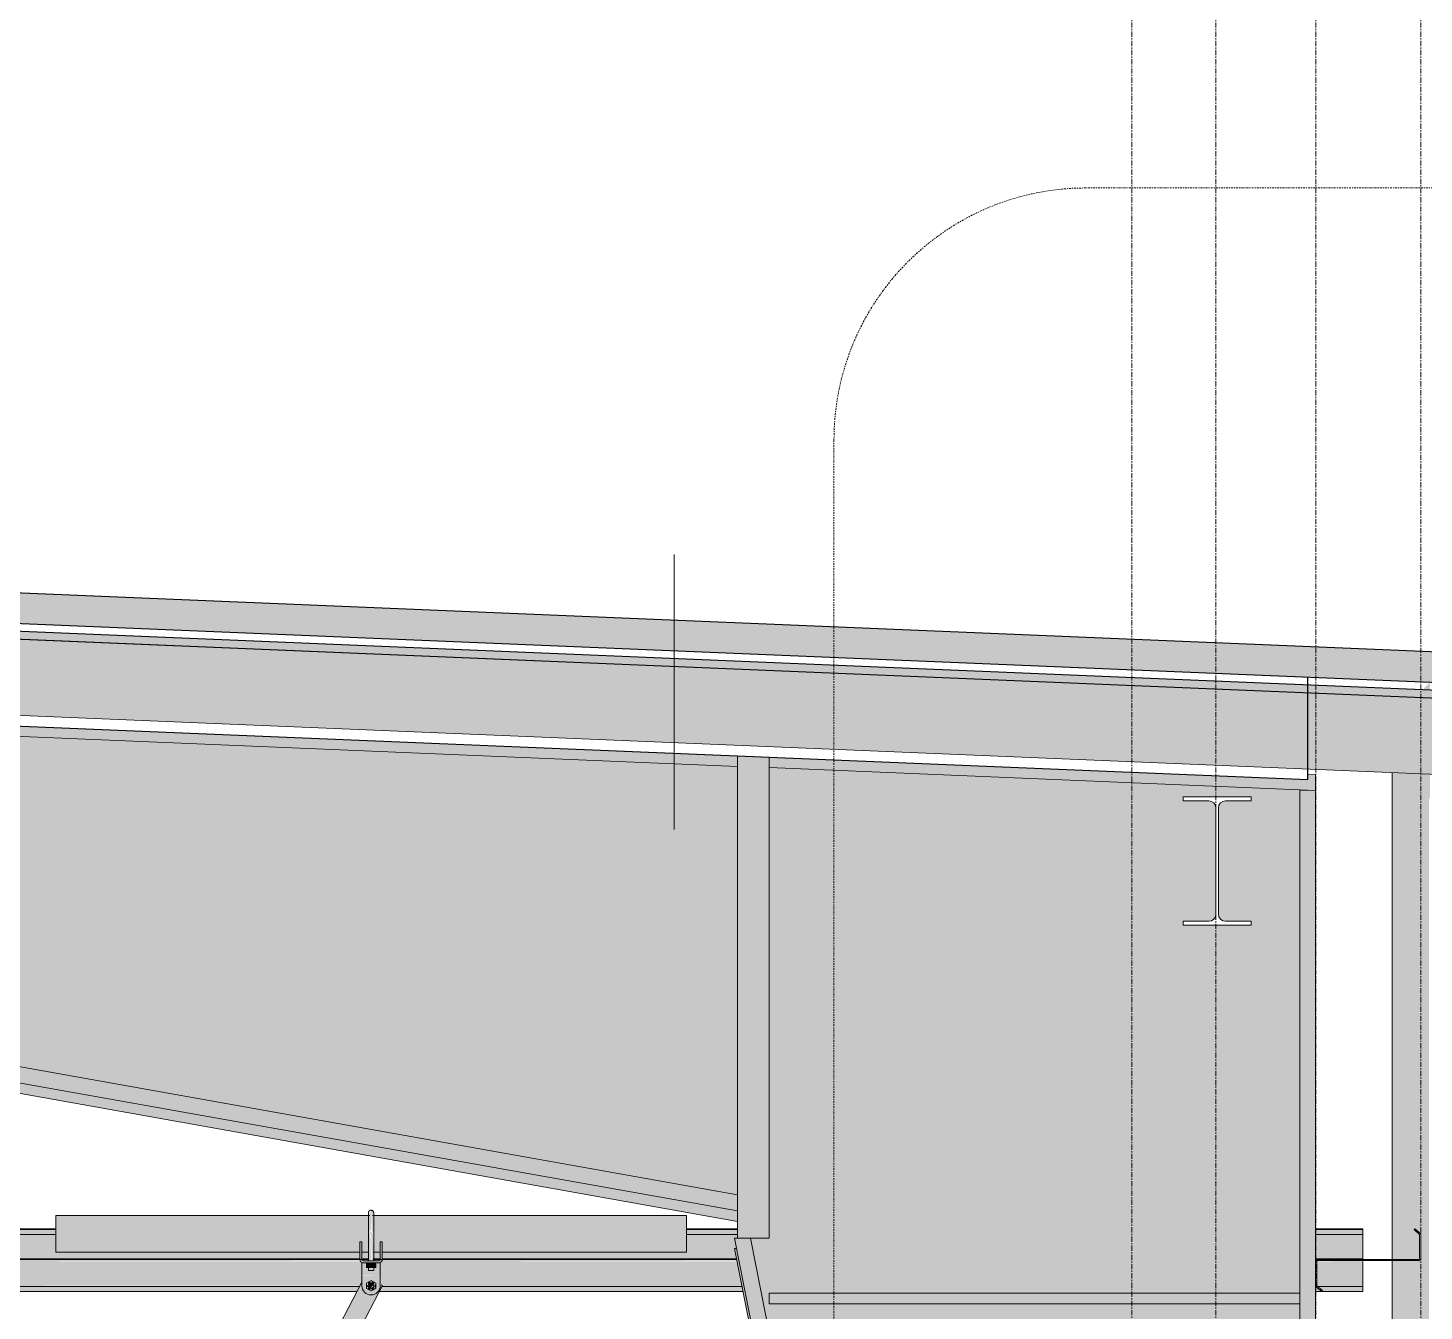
# Model space of a CAD drawing. Header units: inches. Extents: x -54880 to -186, y -132 to 853.
# Drawn here: x -15833.7 to -15700.9, y 284.9 to 407 of the extents above; entities that cross this region are included whole.
import ezdxf

# ---------------------------------------------------------------- set-up
doc = ezdxf.new("R2010")
doc.units = ezdxf.units.IN
doc.header["$MEASUREMENT"] = 0
doc.linetypes.add('Dash Dot 3_16_', pattern=[0.3125, 0.1875, -0.0625, 0, -0.0625])
doc.linetypes.add('Grid Line 1_2_', pattern=[0.875, 0.5, -0.125, 0.125, -0.125])
for name, color, linetype, lineweight in [('A-ANNO-SYMB', 150, 'Continuous', 9), ('A-CLNG', 13, 'Continuous', 9), ('A-GLAZ-CWMG', 51, 'Continuous', 9), ('A-ROOF', 132, 'Continuous', 9), ('EOP-PR', 4, 'Continuous', 9), ('Q-SPCQ', 91, 'Continuous', 9), ('S-BEAM', 12, 'Continuous', 9), ('S-GRID', 1, 'Continuous', 9)]:
    doc.layers.add(name, color=color, linetype=linetype, lineweight=lineweight)

# ---------------------------------------------------------------- blocks, each defined once
blk = doc.blocks.new('Girt_Z - 10_D-1029088-Section 1')
at = {"layer": 'S-BEAM', "lineweight": 15}
for p, q in [((22368.98, 292.73), (22368.91, 292.65)), ((22368.91, 292.65), (22369.44, 292.2)), ((22369.55, 292.25), (22368.98, 292.73)), ((22369.55, 289.88), (22369.55, 292.25)), ((22369.44, 292.2), (22369.44, 289.88)), ((22359.55, 289.62), (22359.55, 287.25)), ((22359.66, 287.3), (22359.66, 289.62)), ((22369.37, 289.8), (22359.74, 289.8)), ((22359.74, 289.7), (22369.37, 289.7)), ((22359.55, 287.25), (22360.13, 286.77)), ((22360.2, 286.85), (22359.66, 287.3)), ((22360.13, 286.77), (22360.2, 286.85))]:
    blk.add_line(p, q, dxfattribs=at)
for centre, radius, start, end in [((22359.74, 289.62), 0.188, 90, 180), ((22359.74, 289.62), 0.0782, 90, 177.8773), ((22369.37, 289.88), 0.188, 270, 0), ((22369.37, 289.88), 0.0782, 270, 356.9576)]:
    blk.add_arc(centre, radius, start, end, dxfattribs=at)
blk = doc.blocks.new('Basketball_Backstop-Performance_Sports_Systems-3103-Ceiling_Hung - 27_-0_ to 27_-11 7_8_-652462-Section 1')
at = {"layer": 'Q-SPCQ'}
h = blk.add_hatch(color=256, dxfattribs=at)
h.paths.add_polyline_path([(22269.5, 292.25), (22269.8, 292.32), (22269.67, 292.48), (22269.55, 292.32)], flags=0)
h.paths.add_polyline_path([(22269.46, 292.25), (22269.5, 292.25), (22269.5, 292.34)], flags=0)
h.paths.add_polyline_path([(22239.68, 292.25), (22269.46, 292.25), (22269.44, 294), (22239.68, 293.94), (22239.68, 292.7)], flags=0)
h.paths.add_polyline_path([(22269.92, 292.25), (22299.68, 292.25), (22299.68, 294), (22269.86, 293.94), (22269.89, 292.25), (22269.9, 292.25)], flags=0)
for points in [[(22269.46, 292.25), (22269.68, 292.73), (22269.68, 294.44), (22269.45, 294), (22269.49, 293.98), (22269.48, 293.29), (22269.45, 292.84)], [(22269.89, 292.25), (22269.86, 294.32), (22269.84, 294.43), (22269.68, 294.44), (22269.74, 292.59), (22269.85, 292.34)], [(22269.68, 288.31), (22270.55, 288.31), (22270.55, 289.25), (22270.12, 289.25), (22270.12, 289.06), (22269.92, 289.06), (22269.85, 288.75), (22269.44, 288.75), (22269.44, 289.06), (22269.24, 289.06), (22269.24, 289.25), (22268.8, 289.25), (22268.8, 288.31), (22269.61, 288.31)], [(22270.55, 288.18), (22270.55, 288.31), (22268.8, 288.25), (22268.8, 288.18), (22269.05, 288.18)], [(22269.24, 289.06), (22269.68, 289.06), (22269.68, 289.5), (22269.24, 289.5)], [(22269.68, 289.06), (22270.12, 289.06), (22270.12, 289.5), (22269.68, 289.5)], [(22269.61, 287.07), (22269.92, 287.38), (22269.74, 287.55), (22269.61, 287.55), (22269.44, 287.25)]]:
    blk.add_hatch(color=256, dxfattribs=at).paths.add_polyline_path(points, flags=0)
h = blk.add_hatch(color=256, dxfattribs=at)
h.paths.add_polyline_path([(22239.68, 290.5), (22268.62, 290.56), (22268.62, 291), (22268.8, 291), (22268.8, 290.5), (22269.44, 290.56), (22269.44, 292.25), (22239.68, 292.25), (22239.68, 290.56)], flags=0)
h.paths.add_polyline_path([(22269.92, 290.5), (22270.55, 290.56), (22270.55, 291), (22270.74, 291), (22270.74, 290.5), (22299.68, 290.56), (22299.68, 292.25), (22269.92, 292.25), (22269.92, 290.53)], flags=0)
h = blk.add_hatch(color=256, dxfattribs=at)
h.paths.add_polyline_path([(22269.68, 288.75), (22269.61, 289.06), (22269.44, 289.06), (22269.5, 288.75), (22269.61, 288.75)], flags=0)
h.paths.add_polyline_path([(22269.46, 289.69), (22269.68, 289.69), (22269.61, 292.25), (22269.44, 292.25), (22269.44, 289.69)], flags=0)
h = blk.add_hatch(color=256, dxfattribs=at)
h.paths.add_polyline_path([(22269.92, 288.75), (22269.85, 289.06), (22269.68, 289.06), (22269.74, 288.75), (22269.89, 288.75)], flags=0)
h.paths.add_polyline_path([(22269.92, 289.69), (22269.85, 292.25), (22269.68, 292.25), (22269.74, 289.69), (22269.9, 289.69)], flags=0)
h = blk.add_hatch(color=256, dxfattribs=at)
h.paths.add_polyline_path([(22268.93, 289.5), (22270.43, 289.5), (22270.43, 289.69), (22268.93, 289.69)], flags=0)
h.paths.add_polyline_path([(22268.62, 289.81), (22268.8, 289.81), (22268.8, 291), (22268.62, 291)], flags=0)
h.paths.add_polyline_path([(22270.55, 289.81), (22270.74, 289.81), (22270.74, 291), (22270.55, 291)], flags=0)
h = blk.add_hatch(color=256, dxfattribs=at)
h.paths.add_polyline_path([(22270.55, 289.25), (22270.55, 289.49), (22270.12, 289.4), (22270.12, 289.25)], flags=0)
h.paths.add_polyline_path([(22269.05, 289.25), (22269.24, 289.33), (22269.24, 289.49), (22268.8, 289.4), (22268.8, 289.25)], flags=0)
h = blk.add_hatch(color=256, dxfattribs=at)
h.paths.add_polyline_path([(22191.6, 135.4), (22270.72, 287.35), (22270.55, 287.39), (22270.5, 287.03), (22270.25, 286.66), (22269.88, 286.46), (22269.43, 286.47), (22269.05, 286.7), (22268.83, 287.12), (22268.76, 287.58), (22190.55, 137.37), (22191.34, 137.35), (22191.73, 137.12), (22191.96, 136.69), (22191.96, 136.27), (22191.69, 135.85), (22191.36, 135.53), (22191.58, 135.41)], flags=0)
h.paths.add_polyline_path([(22191.36, 135.53), (22191.34, 135.65), (22191.19, 135.62), (22191.34, 135.54)], flags=0)
h.paths.add_polyline_path([(22191.15, 136.22), (22191.34, 136.33), (22191.24, 136.75), (22191.04, 136.77), (22190.86, 136.61), (22190.86, 136.39), (22191.14, 136.23)], flags=0)
h.paths.add_polyline_path([(22191.18, 136.26), (22190.87, 136.5), (22190.92, 136.61), (22191.12, 136.74), (22191.31, 136.39), (22191.19, 136.27)], flags=0)
h.paths.add_polyline_path([(22269.68, 287.03), (22269.88, 287.11), (22269.95, 287.35), (22269.85, 287.53), (22269.43, 287.44), (22269.41, 287.24), (22269.57, 287.06), (22269.61, 287.04)], flags=0)
h.paths.add_polyline_path([(22269.61, 287.07), (22269.48, 287.32), (22269.68, 287.55), (22269.82, 287.48), (22269.92, 287.31), (22269.65, 287.1)], flags=0)
h = blk.add_hatch(color=256, dxfattribs=at)
h.paths.add_polyline_path([(22269.68, 286.44), (22270.12, 286.55), (22270.44, 286.88), (22270.55, 287.31), (22270.55, 288.18), (22268.8, 288.18), (22268.83, 287.09), (22269.06, 286.69), (22269.45, 286.47)], flags=0)
h.paths.add_polyline_path([(22269.68, 286.81), (22269.75, 287.04), (22269.62, 286.95)], flags=0)
h.paths.add_polyline_path([(22269.24, 287.57), (22269.43, 287.44), (22269.43, 287.54), (22269.35, 287.55)], flags=0)
h.paths.add_polyline_path([(22269.68, 287.82), (22269.61, 287.58), (22269.75, 287.64)], flags=0)
h.paths.add_polyline_path([(22270.12, 287.57), (22269.92, 287.46), (22270.02, 287.44), (22270.09, 287.53)], flags=0)
h.paths.add_polyline_path([(22270.12, 287.06), (22269.93, 287.19), (22269.93, 287.08), (22270, 287.07)], flags=0)
h.paths.add_polyline_path([(22269.68, 286.81), (22269.24, 287.12), (22269.31, 287.6), (22269.68, 287.82), (22270.12, 287.57), (22270.04, 287.02), (22269.73, 286.84)], flags=0)
h.paths.add_polyline_path([(22269.24, 287.06), (22269.44, 287.17), (22269.33, 287.18), (22269.27, 287.1)], flags=0)
h = blk.add_hatch(color=256, dxfattribs=at)
h.paths.add_polyline_path([(22270.12, 287.06), (22270.12, 287.57), (22269.98, 287.25), (22270.11, 287.07)], flags=0)
h.paths.add_polyline_path([(22269.68, 286.81), (22270.12, 287.06), (22269.79, 287.07)], flags=0)
h.paths.add_polyline_path([(22269.24, 287.06), (22269.43, 287.31), (22269.24, 287.44)], flags=0)
h.paths.add_polyline_path([(22269.68, 286.81), (22269.55, 287.1), (22269.24, 287.06), (22269.44, 286.95)], flags=0)
h.paths.add_polyline_path([(22269.8, 287.53), (22270.12, 287.57), (22269.72, 287.73), (22269.79, 287.55)], flags=0)
h.paths.add_polyline_path([(22269.55, 287.53), (22269.68, 287.82), (22269.34, 287.55), (22269.44, 287.54)], flags=0)
for p, q in [((22269.55, 294), (22239.68, 294)), ((22239.68, 292.25), (22239.68, 294)), ((22299.68, 294), (22269.81, 294)), ((22299.68, 294), (22299.68, 292.25)), ((22239.68, 290.5), (22239.68, 292.25)), ((22269.43, 292.25), (22269.43, 289.69)), ((22269.93, 289.69), (22269.93, 292.25)), ((22299.68, 292.25), (22299.68, 290.5)), ((22268.8, 291.5), (22268.62, 291.5)), ((22268.62, 291), (22268.62, 291.5)), ((22268.62, 291.5), (22268.62, 291.37)), ((22268.62, 291.5), (22268.8, 291.5)), ((22268.62, 291.36), (22268.62, 291)), ((22268.62, 289.81), (22268.62, 291)), ((22268.8, 291.37), (22268.8, 291.5)), ((22268.8, 291.5), (22268.8, 291)), ((22268.8, 291), (22268.8, 291.36)), ((22268.8, 291), (22268.8, 289.81)), ((22270.74, 291.5), (22270.55, 291.5)), ((22270.55, 291), (22270.55, 291.5)), ((22270.55, 291.5), (22270.55, 291.37)), ((22270.55, 291.5), (22270.74, 291.5)), ((22270.55, 291.36), (22270.55, 291)), ((22270.55, 291), (22270.55, 289.81)), ((22270.74, 291.37), (22270.74, 291.5)), ((22270.74, 291.5), (22270.74, 291)), ((22270.74, 291), (22270.74, 291.36)), ((22270.74, 289.81), (22270.74, 291)), ((22239.68, 290.5), (22268.62, 290.5)), ((22268.8, 290.5), (22269.46, 290.5)), ((22270.43, 289.69), (22268.93, 289.69)), ((22269.43, 290.5), (22269.43, 289.69)), ((22269.89, 290.5), (22270.55, 290.5)), ((22269.93, 289.69), (22269.93, 290.5)), ((22270.74, 290.5), (22299.68, 290.5)), ((22268.93, 289.5), (22268.8, 289.5)), ((22268.8, 289.25), (22268.8, 289.5)), ((22268.8, 289.5), (22268.8, 289.49)), ((22268.8, 288.31), (22268.8, 289.25)), ((22268.8, 288.18), (22268.8, 288.31)), ((22268.93, 289.5), (22270.43, 289.5)), ((22269.24, 289.06), (22269.24, 289.5)), ((22269.68, 289.06), (22269.24, 289.06)), ((22269.43, 289.5), (22269.43, 288.75)), ((22269.68, 288.75), (22269.44, 288.75)), ((22269.68, 289.5), (22269.68, 289.06)), ((22270.12, 289.06), (22269.68, 289.06)), ((22269.92, 288.75), (22269.68, 288.75)), ((22269.93, 288.75), (22269.93, 289.5)), ((22270.12, 289.06), (22270.12, 289.5)), ((22270.55, 289.5), (22270.43, 289.5)), ((22270.55, 289.49), (22270.55, 289.5)), ((22270.55, 289.5), (22270.55, 289.25)), ((22270.55, 289.25), (22270.55, 288.31)), ((22270.55, 288.31), (22270.55, 288.18)), ((22268.8, 287.66), (22190.53, 137.4)), ((22191.6, 135.4), (22270.75, 287.33)), ((22268.8, 287.31), (22268.8, 288.18)), ((22269.68, 287.82), (22269.24, 287.57)), ((22269.24, 287.57), (22269.24, 287.06)), ((22269.24, 287.06), (22269.68, 286.81)), ((22270.12, 287.57), (22269.68, 287.82)), ((22269.68, 286.81), (22270.12, 287.06)), ((22270.12, 287.06), (22270.12, 287.57)), ((22270.55, 288.18), (22270.55, 287.31)), ((22270.63, 287.39), (22270.75, 287.33))]:
    blk.add_line(p, q, dxfattribs=at)
at = {"layer": 'Q-SPCQ', "flags": 128}
for points in [[(22269.43, 294.25), (22269.43, 294.26), (22269.43, 294.27), (22269.43, 294.28), (22269.43, 294.29), (22269.43, 294.3), (22269.43, 294.31), (22269.44, 294.32), (22269.44, 294.33), (22269.44, 294.34), (22269.45, 294.35), (22269.45, 294.36), (22269.46, 294.37), (22269.46, 294.37), (22269.47, 294.38), (22269.47, 294.39), (22269.48, 294.4), (22269.48, 294.41), (22269.49, 294.41), (22269.5, 294.42), (22269.5, 294.43), (22269.51, 294.44), (22269.52, 294.44), (22269.53, 294.45), (22269.53, 294.45), (22269.54, 294.46), (22269.55, 294.47), (22269.56, 294.47), (22269.57, 294.48), (22269.58, 294.48), (22269.59, 294.48), (22269.6, 294.49), (22269.61, 294.49), (22269.62, 294.49), (22269.63, 294.49), (22269.64, 294.5), (22269.65, 294.5), (22269.66, 294.5), (22269.67, 294.5), (22269.68, 294.5), (22269.68, 294.5)], [(22269.43, 293.97), (22269.43, 294.01), (22269.43, 294.05), (22269.43, 294.08), (22269.43, 294.11), (22269.43, 294.14), (22269.43, 294.17), (22269.43, 294.19), (22269.43, 294.21), (22269.43, 294.22), (22269.43, 294.23), (22269.43, 294.24), (22269.43, 294.25), (22269.43, 294.25)], [(22269.43, 294.25), (22269.43, 294.25), (22269.43, 294.24), (22269.43, 294.24), (22269.43, 294.22), (22269.43, 294.21), (22269.43, 294.19), (22269.43, 294.17), (22269.43, 294.15), (22269.43, 294.12), (22269.43, 294.09), (22269.43, 294.06), (22269.43, 294.02), (22269.43, 293.99), (22269.43, 293.94), (22269.43, 293.9), (22269.43, 293.85), (22269.43, 293.81), (22269.43, 293.75), (22269.43, 293.7), (22269.43, 293.64), (22269.43, 293.58), (22269.43, 293.52), (22269.43, 293.46), (22269.43, 293.4), (22269.43, 293.33), (22269.43, 293.26), (22269.43, 293.19), (22269.43, 293.12), (22269.43, 293.05), (22269.43, 292.97), (22269.43, 292.9), (22269.43, 292.82), (22269.43, 292.75), (22269.43, 292.67), (22269.43, 292.59), (22269.43, 292.51), (22269.43, 292.43), (22269.43, 292.35), (22269.43, 292.27), (22269.43, 292.25)], [(22269.68, 294.5), (22269.69, 294.5), (22269.7, 294.5), (22269.71, 294.5), (22269.72, 294.5), (22269.73, 294.5), (22269.74, 294.49), (22269.75, 294.49), (22269.76, 294.49), (22269.77, 294.48), (22269.78, 294.48), (22269.78, 294.48), (22269.79, 294.47), (22269.8, 294.47), (22269.81, 294.46), (22269.82, 294.46), (22269.83, 294.45), (22269.84, 294.44), (22269.84, 294.44), (22269.85, 294.43), (22269.86, 294.42), (22269.86, 294.42), (22269.87, 294.41), (22269.88, 294.4), (22269.88, 294.39), (22269.89, 294.39), (22269.89, 294.38), (22269.9, 294.37), (22269.9, 294.36), (22269.91, 294.35), (22269.91, 294.34), (22269.91, 294.33), (22269.92, 294.32), (22269.92, 294.31), (22269.92, 294.3), (22269.92, 294.29), (22269.93, 294.28), (22269.93, 294.27), (22269.93, 294.26), (22269.93, 294.25), (22269.93, 294.25)], [(22269.93, 292.25), (22269.93, 292.33), (22269.93, 292.41), (22269.93, 292.49), (22269.93, 292.57), (22269.93, 292.65), (22269.93, 292.73), (22269.93, 292.8), (22269.93, 292.88), (22269.93, 292.95), (22269.93, 293.03), (22269.93, 293.1), (22269.93, 293.17), (22269.93, 293.24), (22269.93, 293.31), (22269.93, 293.38), (22269.93, 293.44), (22269.93, 293.51), (22269.93, 293.57), (22269.93, 293.63), (22269.93, 293.68), (22269.93, 293.74), (22269.93, 293.79), (22269.93, 293.84), (22269.93, 293.89), (22269.93, 293.93), (22269.93, 293.97), (22269.93, 294.01), (22269.93, 294.05), (22269.93, 294.08), (22269.93, 294.11), (22269.93, 294.14), (22269.93, 294.17), (22269.93, 294.19), (22269.93, 294.21), (22269.93, 294.22), (22269.93, 294.23), (22269.93, 294.24), (22269.93, 294.25), (22269.93, 294.25)], [(22269.93, 294.25), (22269.93, 294.25), (22269.93, 294.24), (22269.93, 294.24), (22269.93, 294.22), (22269.93, 294.21), (22269.93, 294.19), (22269.93, 294.17), (22269.93, 294.15), (22269.93, 294.12), (22269.93, 294.09), (22269.93, 294.06), (22269.93, 294.02), (22269.93, 293.99)]]:
    blk.add_lwpolyline(points, dxfattribs=at)
at = {"layer": 'Q-SPCQ'}
for centre, radius, start, end in [((22268.93, 289.81), 0.312, 180, 270), ((22268.93, 289.81), 0.125, 180, 270), ((22270.43, 289.81), 0.312, 270, 0), ((22270.43, 289.81), 0.125, 270, 0), ((22269.68, 287.31), 0.875, 180, 0), ((22269.68, 287.31), 0.281, 135, 165), ((22269.68, 287.31), 0.281, 195, 225), ((22269.68, 287.31), 0.25, 0, 180), ((22269.68, 287.31), 0.25, 120, 180), ((22269.68, 287.31), 0.25, 180, 195), ((22269.68, 287.31), 0.25, 180, 0), ((22269.68, 287.31), 0.281, 75, 105), ((22269.68, 287.31), 0.25, 75, 105), ((22269.68, 287.31), 0.25, 255, 0), ((22269.68, 287.31), 0.281, 255, 285), ((22269.68, 287.31), 0.281, 15, 45), ((22269.68, 287.31), 0.281, 315, 345)]:
    blk.add_arc(centre, radius, start, end, dxfattribs=at)
blk = doc.blocks.new('Rectangular Mullion - Profile_Polycarbonate_Upper and left-1075931-Section 1')
at = {"layer": 'A-GLAZ-CWMG'}
h = blk.add_hatch(color=256, dxfattribs=at)
h.paths.add_polyline_path([(22370.44, 174.29), (22370.44, 191.19), (22370.18, 191.27), (22370.18, 174.3)], flags=0)
h.paths.add_polyline_path([(22366.82, 194.3), (22370.34, 194.3), (22370.34, 238.27), (22366.82, 238.27), (22366.82, 207.73)], flags=0)
h.paths.add_polyline_path([(22366.82, 241.3), (22370.34, 241.3), (22370.34, 333.69), (22370.44, 333.69), (22370.44, 335.98), (22366.82, 336.13), (22366.82, 289.8), (22369.37, 289.8), (22369.37, 289.7), (22366.82, 289.7), (22366.82, 241.55), (22369.37, 241.55), (22369.37, 241.45), (22366.82, 241.45)], flags=0)
h.paths.add_polyline_path([(22369.44, 241.63), (22369.37, 244.01), (22368.91, 244.4), (22368.98, 244.48), (22369.55, 243.95), (22369.55, 241.63)], flags=0)
h.paths.add_polyline_path([(22369.44, 289.88), (22369.37, 292.26), (22368.91, 292.65), (22368.98, 292.73), (22369.55, 292.2), (22369.55, 289.88)], flags=0)
h.paths.add_polyline_path([(22370.44, 343.98), (22370.44, 344.73), (22369.69, 344.01)], flags=0)
for p, q in [((22366.82, 336.13), (22366.82, 289.8)), ((22366.82, 289.7), (22366.82, 241.55))]:
    blk.add_line(p, q, dxfattribs=at)
blk = doc.blocks.new('W-Wide Flange - W12X26-1075749-Section 1')
at = {"layer": 'S-BEAM'}
h = blk.add_hatch(dxfattribs=at)
h.set_pattern_fill('FP_16', color=256, style=0, pattern_type=2)
h.set_pattern_definition([(45, (22007.282, 102), (-19.007, 19.007), []), (45, (22007.282, 130.8), (-19.007, 19.007), [])])
h.paths.add_polyline_path([(22353.42, 321.61), (22353.42, 321.99), (22350.98, 321.99), (22350.49, 322.19), (22350.29, 322.67), (22350.29, 332.76), (22350.49, 333.25), (22350.98, 333.45), (22353.42, 333.45), (22353.42, 333.83), (22346.93, 333.83), (22346.93, 333.45), (22349.38, 333.45), (22349.86, 333.25), (22350.06, 332.76), (22350.06, 322.67), (22349.86, 322.19), (22349.38, 321.99), (22346.93, 321.99), (22346.93, 321.61)], flags=0)
at = {"layer": 'S-BEAM', "lineweight": 15}
for p, q in [((22353.42, 333.83), (22346.93, 333.83)), ((22346.93, 333.83), (22346.93, 333.45)), ((22346.93, 333.45), (22349.38, 333.45)), ((22350.98, 333.45), (22353.42, 333.45)), ((22353.42, 333.45), (22353.42, 333.83)), ((22350.06, 332.76), (22350.06, 322.67)), ((22350.29, 322.67), (22350.29, 332.76)), ((22349.38, 321.99), (22346.93, 321.99)), ((22346.93, 321.99), (22346.93, 321.61)), ((22346.93, 321.61), (22353.42, 321.61)), ((22353.42, 321.99), (22350.98, 321.99)), ((22353.42, 321.61), (22353.42, 321.99))]:
    blk.add_line(p, q, dxfattribs=at)
for centre, start, end in [((22349.38, 332.76), 0, 90), ((22350.98, 332.76), 90, 180), ((22349.38, 322.67), 270, 0), ((22350.98, 322.67), 180, 270)]:
    blk.add_arc(centre, 0.684, start, end, dxfattribs=at)
blk = doc.blocks.new('columns and girder2 - one-1075720-Section 1')
at = {"layer": 'S-BEAM'}
h = blk.add_hatch(color=256, dxfattribs=at)
h.paths.add_polyline_path([(22304.55, 294.43), (22304.55, 295.96), (22123.34, 328.26), (22009.23, 320.15), (22009.16, 318.66), (22123.26, 326.75), (22298.1, 295.58)], flags=0)
h.paths.add_polyline_path([(22006.16, 318.59), (22006.22, 320.08), (21643.89, 325.25), (21643.83, 323.76), (22006.07, 318.59)], flags=0)
h.paths.add_polyline_path([(21640.83, 323.97), (21640.89, 325.48), (21403.33, 357.25), (21191.62, 327.5), (21191.62, 325.99), (21403.33, 355.74), (21640.73, 323.98)], flags=0)
h.paths.add_polyline_path([(22359.55, 334.43), (22359.55, 335.93), (22358.8, 335.96), (22358.8, 335.46), (22307.55, 337.59), (22307.55, 336.6), (22358.8, 334.46)], flags=0)
h.paths.add_polyline_path([(22304.55, 336.72), (22304.55, 337.72), (22010.47, 349.97), (22010.43, 348.98), (22259.37, 338.6)], flags=0)
h.paths.add_polyline_path([(22007.43, 349.1), (22007.47, 350.1), (21645.55, 365.18), (21645.51, 364.18), (22006.07, 349.16)], flags=0)
h.paths.add_polyline_path([(21642.51, 364.31), (21642.55, 365.3), (21191.62, 384.09), (21191.62, 383.09), (21640.73, 364.38)], flags=0)
h.paths.add_polyline_path([(21188.62, 383.22), (21188.62, 384.22), (21135.05, 386.45), (21135.05, 386.95), (21134.3, 386.98), (21134.3, 385.48), (21174.82, 383.79)], flags=0)
h = blk.add_hatch(color=256, dxfattribs=at)
h.paths.add_polyline_path([(21135.8, 0), (21135.8, 290.5), (21134.3, 290.5), (21134.3, 144.75), (21135.05, 144.75), (21135.05, 0)], flags=0)
h.paths.add_polyline_path([(21153.8, 0), (21155.3, 0), (21155.3, 118.86), (21177.82, 240.37), (21176.7, 242.53), (21153.8, 119), (21153.8, 20.18)], flags=0)
h.paths.add_polyline_path([(22358.8, 0), (22358.8, 193), (22359.55, 193), (22359.55, 334.41), (22358.05, 334.47), (22358.08, 0)], flags=0)
h.paths.add_polyline_path([(22339.98, 0), (22340.05, 0), (22340.05, 119), (22305.77, 291.85), (22304.24, 291.85), (22338.55, 118.85), (22338.55, 0)], flags=0)
h.paths.add_polyline_path([(21178.38, 243.37), (21193.29, 323.85), (21191.77, 323.85), (21177.25, 245.53), (21177.69, 244.69)], flags=0)
h.paths.add_polyline_path([(21135.45, 294), (21135.8, 294), (21135.8, 385.44), (21134.3, 385.5), (21134.3, 294)], flags=0)
h = blk.add_hatch(color=256, dxfattribs=at)
h.paths.add_polyline_path([(21135.8, 0), (21153.8, 0), (21153.8, 119), (21176.7, 242.53), (21153.39, 287.35), (21153.55, 287.51), (21153.55, 289.49), (21153.68, 289.5), (21153.68, 289.69), (21154.19, 289.69), (21154.19, 290.5), (21153.55, 290.5), (21153.55, 289.81), (21153.37, 289.81), (21153.37, 290.5), (21135.8, 290.5), (21135.8, 20.18)], flags=0)
h.paths.add_polyline_path([(22340.05, 0), (22358.05, 0), (22358.05, 135.25), (22348.55, 135.65), (22348.62, 137.28), (22358.05, 136.89), (22358.05, 159.64), (22349.57, 160), (22349.64, 161.62), (22358.05, 161.27), (22358.05, 285.6), (22307.55, 285.6), (22307.55, 286.6), (22358.05, 286.6), (22358.05, 334.49), (22307.55, 336.6), (22307.55, 291.85), (22305.77, 291.85), (22340.05, 118.85), (22340.05, 20.18)], flags=0)
h.paths.add_polyline_path([(21177.25, 245.53), (21192.18, 326.06), (21191.62, 325.99), (21191.62, 323.85), (21188.62, 323.85), (21188.62, 324.1), (21135.8, 324.1), (21135.8, 294), (21154.21, 294.07), (21154.22, 294.23), (21154.27, 294.43), (21154.43, 294.44), (21154.68, 294), (21184.43, 293.94), (21184.43, 290.5), (21155.49, 290.5), (21155.46, 289.81), (21155.3, 289.81), (21155.3, 290.5), (21154.67, 290.5), (21154.67, 289.69), (21155.18, 289.69), (21155.18, 289.5), (21155.3, 289.46), (21155.36, 287.55), (21174.82, 250.19)], flags=0)
h.paths.add_polyline_path([(22304.55, 295.96), (22304.55, 336.72), (22010.43, 348.98), (22009.23, 320.17), (22123.34, 328.26), (22298.1, 297.11)], flags=0)
h.paths.add_polyline_path([(22006.22, 320.08), (22007.43, 349.1), (21645.51, 364.18), (21643.89, 325.26), (22006.07, 320.09)], flags=0)
h.paths.add_polyline_path([(22349.38, 321.61), (22346.93, 321.61), (22346.93, 321.99), (22349.38, 321.99), (22349.86, 322.19), (22350.06, 322.67), (22350.06, 332.76), (22349.86, 333.25), (22349.38, 333.45), (22346.93, 333.45), (22346.93, 333.83), (22353.42, 333.83), (22353.42, 333.45), (22350.85, 333.39), (22350.49, 333.25), (22350.29, 332.76), (22350.29, 322.67), (22350.49, 322.19), (22350.98, 321.99), (22353.42, 321.99), (22353.42, 321.61), (22350.98, 321.61)], flags=0)
h.paths.add_polyline_path([(21135.8, 325.1), (21188.62, 325.1), (21188.62, 383.22), (21135.8, 385.42), (21135.8, 334.43)], flags=0)
h.paths.add_polyline_path([(21640.89, 325.48), (21642.51, 364.31), (21191.62, 383.09), (21191.62, 327.5), (21403.33, 357.25), (21640.73, 325.5)], flags=0)
h = blk.add_hatch(color=256, dxfattribs=at)
h.paths.add_polyline_path([(22304.55, 291.85), (22307.55, 291.85), (22307.55, 337.59), (22304.55, 337.72), (22304.55, 292.13)], flags=0)
h.paths.add_polyline_path([(22009.06, 316.25), (22010.47, 349.97), (22007.47, 350.1), (22006.07, 316.38), (22007.6, 316.32)], flags=0)
h.paths.add_polyline_path([(21643.73, 321.47), (21645.55, 365.18), (21642.55, 365.3), (21640.73, 321.59)], flags=0)
h.paths.add_polyline_path([(21191.62, 323.85), (21191.62, 384.09), (21188.62, 384.22), (21188.62, 323.85)], flags=0)
h = blk.add_hatch(color=256, dxfattribs=at)
h.paths.add_polyline_path([(22336.84, 285.6), (22358.05, 285.6), (22358.05, 286.6), (22307.55, 286.6), (22307.55, 285.6), (22317.47, 285.6)], flags=0)
h.paths.add_polyline_path([(21188.62, 324.1), (21188.62, 325.1), (21135.8, 325.1), (21135.8, 324.1), (21174.82, 324.1)], flags=0)
for p, q in [((22010.43, 348.98), (22304.55, 336.72)), ((22304.55, 337.72), (22304.55, 291.85)), ((22307.55, 291.85), (22307.55, 337.59)), ((22307.55, 336.6), (22359.55, 334.43)), ((22359.55, 335.93), (22358.8, 335.96)), ((22359.55, 334.43), (22359.55, 335.93)), ((22359.55, 334.41), (22358.05, 334.47)), ((22358.05, 334.47), (22358.05, 0)), ((22359.55, 289.62), (22359.55, 334.41)), ((22304.55, 295.96), (22123.34, 328.26)), ((22123.26, 326.75), (22304.55, 294.43)), ((22304.55, 291.85), (22304.24, 291.85)), ((22304.24, 291.85), (22338.55, 118.85)), ((22304.55, 291.85), (22307.55, 291.85)), ((22340.05, 119), (22305.77, 291.85)), ((22359.55, 241.37), (22359.55, 287.25)), ((22358.05, 286.6), (22307.55, 286.6)), ((22307.55, 286.6), (22307.55, 285.6)), ((22307.55, 285.6), (22358.05, 285.6))]:
    blk.add_line(p, q, dxfattribs=at)
blk = doc.blocks.new('columns and girder2 - one-V252-Section 1')
at = {"layer": 'S-BEAM'}
h = blk.add_hatch(color=256, dxfattribs=at)
h.paths.add_polyline_path([(22304.55, 293.43), (22304.55, 294.43), (22123.26, 326.75), (22009.21, 318.66), (22009.16, 317.66), (22123.34, 325.73), (22304.26, 293.49)], flags=0)
h.paths.add_polyline_path([(22006.12, 317.59), (22006.16, 318.59), (21643.87, 323.76), (21643.83, 322.76), (22006.07, 317.59)], flags=0)
h.paths.add_polyline_path([(21640.79, 322.98), (21640.83, 323.97), (21403.33, 355.74), (21192.16, 325.99), (21191.99, 325.04), (21403.34, 354.74), (21640.73, 322.98)], flags=0)
h.paths.add_polyline_path([(22359.55, 334.41), (22359.55, 334.43), (22359.05, 334.43)], flags=0)
h = blk.add_hatch(color=256, dxfattribs=at)
h.paths.add_polyline_path([(22359.55, -6.01), (22359.55, -6), (22358.06, -6.01)], flags=0)
h.paths.add_polyline_path([(21155.3, 117.86), (21177.96, 240.11), (21177.82, 240.37), (21155.3, 118.86)], flags=0)
h.paths.add_polyline_path([(22326.05, 180.87), (22326.05, 181.87), (22313.47, 245.3), (22313.24, 245.45), (22324.45, 188.98)], flags=0)
h.paths.add_polyline_path([(21178.51, 243.11), (21193.29, 322.85), (21193.11, 322.85), (21178.38, 243.37)], flags=0)
h.paths.add_polyline_path([(22307.14, 277.21), (22304.44, 290.85), (22304.24, 290.85), (22306.94, 277.24)], flags=0)
for p, q in [((22123.26, 325.75), (22304.55, 293.43)), ((22304.44, 290.85), (22304.24, 290.85)), ((22304.24, 290.85), (22306.94, 277.24))]:
    blk.add_line(p, q, dxfattribs=at)
blk = doc.blocks.new('Dimension Lumber - 4x8-1074504-Section 1')
at = {"layer": 'S-BEAM'}
blk.add_hatch(color=256, dxfattribs=at).paths.add_polyline_path([(22432.4, 333.39), (22432.7, 340.64), (22220.1, 349.5), (22219.8, 342.25), (22414.3, 334.15)], flags=0)
at = {"layer": 'S-BEAM', "lineweight": 15}
for p, q in [((22220.1, 349.5), (22219.8, 342.25)), ((22432.7, 340.64), (22220.1, 349.5)), ((22219.8, 342.25), (22432.4, 333.39)), ((22432.4, 333.39), (22432.7, 340.64))]:
    blk.add_line(p, q, dxfattribs=at)
blk = doc.blocks.new('Girt_Z - 10_D-V255-Section 1')
at = {"layer": 'S-BEAM'}
h = blk.add_hatch(color=256, dxfattribs=at)
h.paths.add_polyline_path([(22304.55, 292.2), (22304.55, 292.65), (22299.68, 292.65), (22299.68, 292.2)], flags=0)
h.paths.add_polyline_path([(22235.16, 292.2), (22239.68, 292.25), (22239.68, 292.65), (22232.68, 292.65), (22232.68, 292.2)], flags=0)
h.paths.add_polyline_path([(22364.05, 292.2), (22364.05, 292.65), (22359.55, 292.65), (22359.55, 292.2)], flags=0)
for points in [[(22364.05, 292.65), (22364.05, 292.73), (22359.55, 292.65)], [(22364.05, 289.8), (22364.05, 289.88), (22359.74, 289.8)]]:
    blk.add_hatch(color=256, dxfattribs=at).paths.add_polyline_path(points, flags=0)
h = blk.add_hatch(color=256, dxfattribs=at)
h.paths.add_polyline_path([(22264.21, 289.88), (22268.62, 289.88), (22268.62, 290.5), (22239.68, 290.56), (22239.68, 292.2), (22232.68, 292.13), (22232.68, 290.5), (22220.43, 290.5), (22220.43, 289.88), (22259.37, 289.88)], flags=0)
h.paths.add_polyline_path([(22364.05, 289.88), (22364.05, 292.2), (22359.55, 292.2), (22359.55, 289.88)], flags=0)
h.paths.add_polyline_path([(22273.89, 289.88), (22304.43, 289.88), (22304.24, 290.85), (22304.44, 290.85), (22304.24, 291.85), (22304.55, 291.85), (22304.55, 292.2), (22299.68, 292.13), (22299.68, 290.5), (22270.74, 290.5), (22270.74, 289.88)], flags=0)
h.paths.add_polyline_path([(22270.55, 289.88), (22270.55, 290.5), (22269.92, 290.5), (22269.92, 289.88)], flags=0)
h.paths.add_polyline_path([(22268.8, 289.88), (22269.44, 289.88), (22269.44, 290.5), (22268.8, 290.5)], flags=0)
h = blk.add_hatch(color=256, dxfattribs=at)
h.paths.add_polyline_path([(22270.7, 287.25), (22304.95, 287.25), (22304.48, 289.62), (22270.43, 289.62), (22270.43, 289.5), (22270.55, 289.46), (22270.63, 287.39), (22270.72, 287.28)], flags=0)
h.paths.add_polyline_path([(22360.13, 287.25), (22364.05, 287.25), (22364.05, 289.62), (22359.66, 289.62), (22359.72, 287.25)], flags=0)
h.paths.add_polyline_path([(22113.3, 287.25), (22183.93, 287.25), (22183.91, 289.62), (22113.3, 289.62)], flags=0)
h.paths.add_polyline_path([(22185.43, 287.25), (22268.63, 287.33), (22268.8, 287.66), (22268.8, 289.49), (22268.93, 289.5), (22268.93, 289.62), (22185.43, 289.62), (22185.43, 287.44)], flags=0)
h = blk.add_hatch(color=256, dxfattribs=at)
h.paths.add_polyline_path([(22220.43, 289.62), (22269.44, 289.69), (22269.44, 289.8), (22220.43, 289.74), (22220.43, 289.66)], flags=0)
h.paths.add_polyline_path([(22270.43, 289.62), (22304.47, 289.69), (22304.45, 289.8), (22269.92, 289.75), (22269.92, 289.69), (22270.43, 289.68)], flags=0)
h.paths.add_polyline_path([(22364.05, 289.62), (22364.05, 289.7), (22359.74, 289.62)], flags=0)
h.paths.add_polyline_path([(22359.74, 289.62), (22359.74, 289.8), (22359.55, 289.78), (22359.55, 289.62), (22359.66, 289.62)], flags=0)
h = blk.add_hatch(color=256, dxfattribs=at)
h.paths.add_polyline_path([(22220.43, 286.77), (22268.34, 286.77), (22268.59, 287.25), (22220.43, 287.25)], flags=0)
h.paths.add_polyline_path([(22359.66, 286.77), (22360.13, 286.77), (22359.55, 287.25), (22359.55, 286.77)], flags=0)
h.paths.add_polyline_path([(22360.13, 286.77), (22364.05, 286.77), (22364.05, 287.25), (22359.72, 287.25), (22360.2, 286.85)], flags=0)
h.paths.add_polyline_path([(22270.45, 286.77), (22305.05, 286.77), (22304.95, 287.25), (22270.7, 287.25), (22270.5, 286.86)], flags=0)
for p, q in [((22239.68, 292.73), (22232.68, 292.73)), ((22239.68, 292.65), (22232.68, 292.65)), ((22304.55, 292.73), (22299.68, 292.73)), ((22304.55, 292.65), (22299.68, 292.65)), ((22364.05, 292.73), (22359.55, 292.73)), ((22364.05, 292.65), (22359.55, 292.65)), ((22364.05, 292.73), (22364.05, 292.65)), ((22364.05, 292.65), (22364.05, 292.2)), ((22239.68, 292.2), (22232.68, 292.2)), ((22304.55, 292.2), (22299.68, 292.2)), ((22364.05, 292.2), (22359.55, 292.2)), ((22364.05, 292.2), (22364.05, 289.88)), ((22184.46, 289.8), (22113.3, 289.8)), ((22113.3, 287.25), (22113.3, 289.62)), ((22269.46, 289.8), (22184.89, 289.8)), ((22268.63, 289.88), (22220.43, 289.88)), ((22269.46, 289.88), (22268.8, 289.88)), ((22270.55, 289.88), (22269.89, 289.88)), ((22304.45, 289.8), (22269.89, 289.8)), ((22304.43, 289.88), (22270.73, 289.88)), ((22364.05, 289.88), (22359.55, 289.88)), ((22359.74, 289.8), (22359.55, 289.8)), ((22364.05, 289.88), (22364.05, 289.8)), ((22364.05, 289.62), (22364.05, 287.25)), ((22113.3, 287.25), (22183.93, 287.25)), ((22185.43, 287.25), (22268.59, 287.25)), ((22270.7, 287.25), (22304.95, 287.25)), ((22359.71, 287.25), (22364.05, 287.25)), ((22364.05, 287.25), (22364.05, 286.77)), ((22268.34, 286.77), (22220.43, 286.77)), ((22305.05, 286.77), (22270.45, 286.77)), ((22364.05, 286.77), (22359.55, 286.77))]:
    blk.add_line(p, q, dxfattribs=at)

msp = doc.modelspace()

# ---------------------------------------------------------------- hatches: boundary and pattern name
at = {"layer": 'A-ROOF'}
for points in [[(-15637.95888, 342.13397), (-15637.95888, 345.01146), (-16949.45888, 399.65729), (-16949.45888, 396.7798), (-15656.45876, 342.90479)], [(-15638.25551, 340.64633), (-15638.25551, 341.39698), (-15839.40947, 349.77839), (-15839.40947, 349.02774), (-15656.45876, 341.40479)]]:
    msp.add_hatch(color=256, dxfattribs=at).paths.add_polyline_path(points, flags=0)

# ---------------------------------------------------------------- linework, layer by layer
at = {"layer": 'A-ANNO-SYMB', "linetype": 'Dash Dot 3_16_'}
for p, q in [((-15655.68735, 391.75534), (-15733.04492, 391.75534)), ((-15757.04492, 367.75534), (-15757.04492, -11.64852))]:
    msp.add_line(p, q, dxfattribs=at)
msp.add_arc((-15733.04492, 367.75534), 24, 90, 180, dxfattribs=at)
at = {"layer": 'A-CLNG', "lineweight": 25}
for p, q in [((-16935.70888, 386.44842), (-15711.95888, 335.45884)), ((-15711.95888, 335.45884), (-15711.95888, 345.2173))]:
    msp.add_line(p, q, dxfattribs=at)
at = {"layer": 'A-ROOF', "lineweight": 25}
for p, q in [((-15637.95888, 345.01146), (-16949.45888, 399.65729)), ((-16949.45888, 396.7798), (-15637.95888, 342.13397)), ((-15638.25551, 341.39698), (-15839.40947, 349.77839)), ((-15839.40947, 349.02774), (-15638.25551, 340.64633))]:
    msp.add_line(p, q, dxfattribs=at)
at = {"layer": 'EOP-PR'}
msp.add_line((-15772.23808, 356.88754), (-15772.23808, 330.7219), dxfattribs=at)
at = {"layer": 'S-GRID', "linetype": 'Grid Line 1_2_'}
for p, q in [((-15728.70888, -132), (-15728.70888, 648.65882)), ((-15720.70888, -132), (-15720.70888, 648.65882)), ((-15711.20888, -132), (-15711.20888, 648.65882)), ((-15711.20888, -132), (-15711.20888, 648.65882)), ((-15701.20888, -132), (-15701.20888, 648.65882))]:
    msp.add_line(p, q, dxfattribs=at)

# ---------------------------------------------------------------- block references
at = {"layer": 'A-GLAZ-CWMG'}
msp.add_blockref('Rectangular Mullion - Profile_Polycarbonate_Upper and left-1075931-Section 1', (-38070.76169, 0), dxfattribs=at)
at = {"layer": 'Q-SPCQ'}
msp.add_blockref('Basketball_Backstop-Performance_Sports_Systems-3103-Ceiling_Hung - 27_-0_ to 27_-11 7_8_-652462-Section 1', (-38070.76169, 0), dxfattribs=at)
at = {"layer": 'S-BEAM'}
for name in ['columns and girder2 - one-1075720-Section 1', 'columns and girder2 - one-V252-Section 1', 'Dimension Lumber - 4x8-1074504-Section 1', 'W-Wide Flange - W12X26-1075749-Section 1', 'Girt_Z - 10_D-V255-Section 1', 'Girt_Z - 10_D-1029088-Section 1']:
    msp.add_blockref(name, (-38070.76169, 0), dxfattribs=at)

doc.saveas('drawing.dxf')
